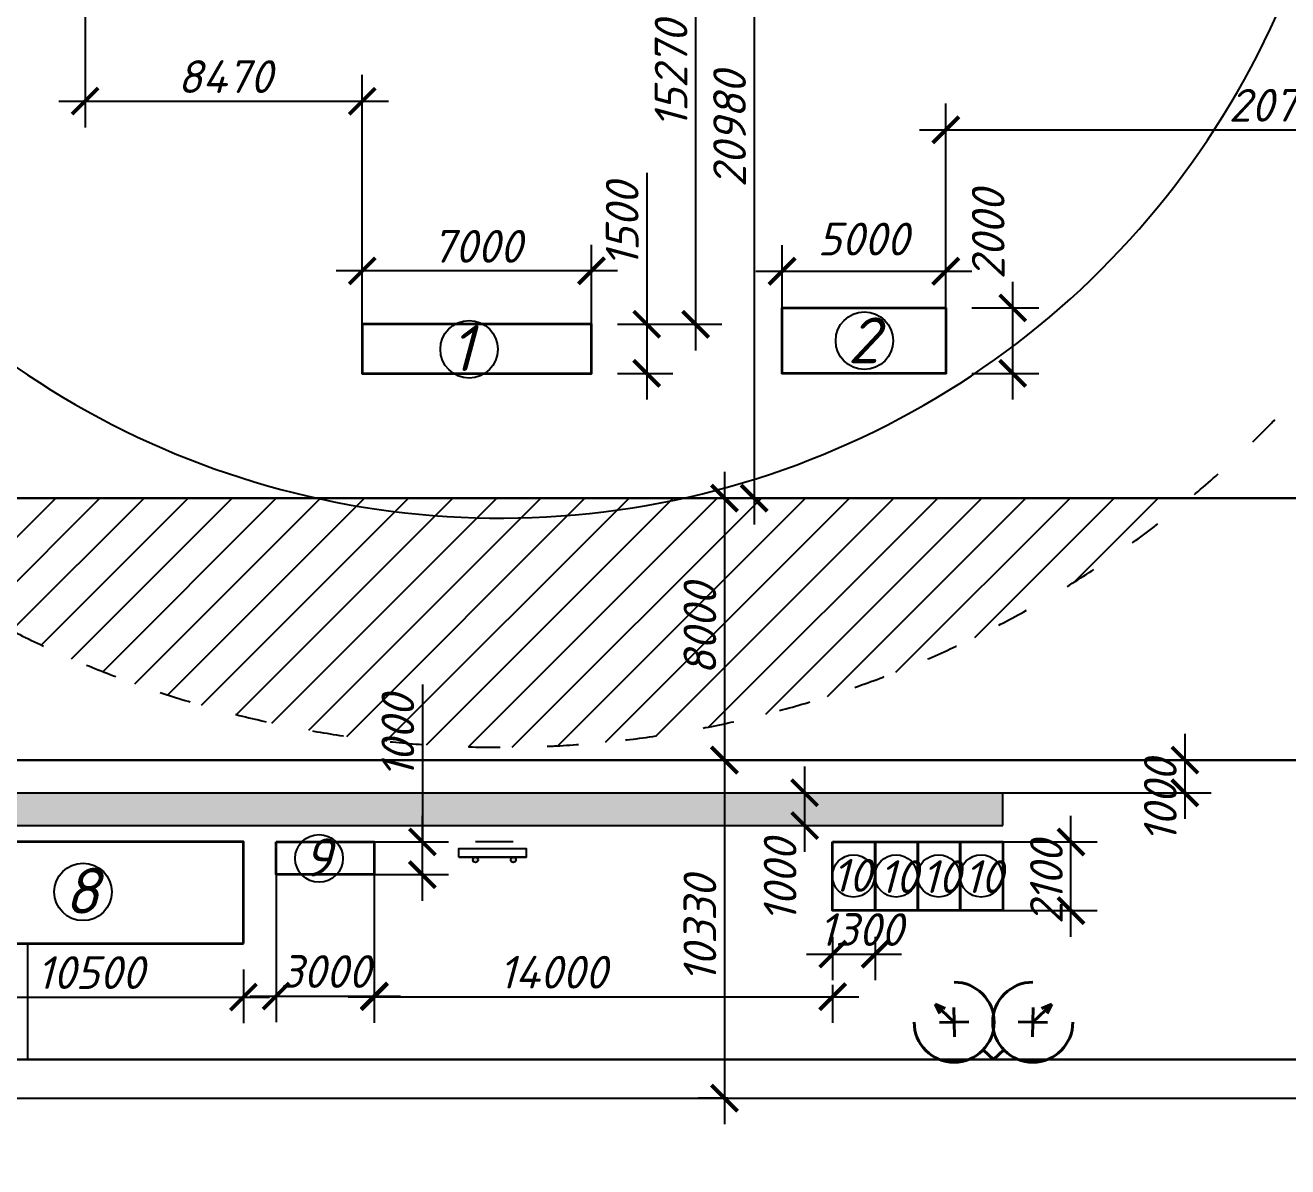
# Model space of a CAD drawing. Header units: millimetres. Extents: x -345369 to 252202, y 74562 to 424723.
# Drawn here: x 106051 to 115692, y 156212 to 164929 of the extents above; entities that cross this region are included whole.
import ezdxf

# ---------------------------------------------------------------- set-up
doc = ezdxf.new("R2010")
doc.units = ezdxf.units.MM
doc.linetypes.add('ACAD_ISO03W100', pattern=[30, 12, -18])
doc.layers.add('Основной [&]', color=7, linetype='Continuous', lineweight=18)
doc.styles.get("Standard").update_dxf_attribs({"font": 'isocpeur.TTF', "oblique": 15})
doc.linetypes.add('ограждение2', pattern='A,6.35,-2.54,[132,ltypeshp.shx,S=2.54,R=0,X=-2.54,Y=0],-2.54,25.4', length=36.83)
doc.dimstyles.new('ss400', dxfattribs={"dimtxt": 250, "dimasz": 200, "dimexe": 200, "dimexo": 200, "dimgap": 62.5, "dimtad": 1, "dimdec": 0, "dimlfac": 4, "dimrnd": 10, "dimdsep": 46, "dimtxsty": 'Standard', "dimblk": 'ARCHTICK', "dimcen": 250, "dimdle": 200, "dimadec": 0, "dimazin": 0, "dimtfac": 1, "dimtdec": 0, "dimtmove": 1, "dimatfit": 3, "dimfxl": 1, "dimarcsym": 0})

# ---------------------------------------------------------------- blocks, each defined once
blk = doc.blocks.new('_ArchTick')
at = {"color": 0, "linetype": 'ByBlock', "const_width": 0.15}
blk.add_lwpolyline([(-0.5, -0.5), (0.5, 0.5)], dxfattribs=at)
blk = doc.blocks.new('*D293')
at = {"layer": 'Defpoints', "color": 0, "transparency": 16777216}
for p in [(107966.5, 158692.8, -521), (108716.5, 158692.8), (108716.5, 157515.5)]:
    blk.add_point(p, dxfattribs=at)
at = {"layer": 'Основной [&]', "color": 0, "lineweight": -2, "transparency": 16777216}
for p, q in [((107966.5, 158492.8), (107966.5, 157315.5)), ((108716.5, 158492.8), (108716.5, 157315.5)), ((107766.5, 157515.5), (108916.5, 157515.5))]:
    blk.add_line(p, q, dxfattribs=at)
at = {"layer": 'Основной [&]', "color": 0, "lineweight": -2, "transparency": 16777216, "xscale": 200, "yscale": 200, "zscale": 200, "rotation": 180}
blk.add_blockref('_ArchTick', (107966.5, 157515.5), dxfattribs=at)
at = {"layer": 'Основной [&]', "color": 0, "lineweight": -2, "transparency": 16777216, "xscale": 200, "yscale": 200, "zscale": 200}
blk.add_blockref('_ArchTick', (108716.5, 157515.5), dxfattribs=at)
at = {"layer": 'Основной [&]', "color": 0, "lineweight": 25, "transparency": 16777216, "insert": (108341.5, 157703), "char_height": 250, "attachment_point": 5}
blk.add_mtext('3000', dxfattribs=at)
blk = doc.blocks.new('*D295')
at = {"layer": 'Defpoints', "color": 0, "transparency": 16777216}
for p in [(107966.5, 158692.8, -1042), (109083.4, 158692.8), (107966.5, 158442.8, -521)]:
    blk.add_point(p, dxfattribs=at)
at = {"layer": 'Основной [&]', "color": 0, "lineweight": -2, "transparency": 16777216}
for p, q in [((109083.4, 159893.9), (109083.4, 158692.8)), ((109083.4, 158242.8), (109083.4, 158892.8)), ((108166.5, 158692.8), (109283.4, 158692.8)), ((108166.5, 158442.8), (109283.4, 158442.8))]:
    blk.add_line(p, q, dxfattribs=at)
at = {"layer": 'Основной [&]', "color": 0, "lineweight": -2, "transparency": 16777216, "xscale": 200, "yscale": 200, "zscale": 200}
for p, rotation in [((109083.4, 158692.8), 90), ((109083.4, 158442.8), 270)]:
    blk.add_blockref('_ArchTick', p, dxfattribs=dict(at, rotation=rotation))
at = {"layer": 'Основной [&]', "color": 0, "lineweight": 25, "transparency": 16777216, "insert": (108895.9, 159497.9), "char_height": 250, "attachment_point": 5, "rotation": 90}
blk.add_mtext('1000', dxfattribs=at)
blk = doc.blocks.new('*D267')
at = {"layer": 'Defpoints', "color": 0, "transparency": 16777216}
for p in [(91993.1, 156736.2), (132582.3, 156736.2), (132582.3, 155457.7)]:
    blk.add_point(p, dxfattribs=at)
at = {"layer": 'Основной [&]', "color": 0, "lineweight": -2, "transparency": 16777216}
for p, q in [((91993.1, 156536.2), (91993.1, 155257.7)), ((132582.3, 156536.2), (132582.3, 155257.7)), ((91793.1, 155457.7), (132782.3, 155457.7))]:
    blk.add_line(p, q, dxfattribs=at)
at = {"layer": 'Основной [&]', "color": 0, "lineweight": -2, "transparency": 16777216, "xscale": 200, "yscale": 200, "zscale": 200, "rotation": 180}
blk.add_blockref('_ArchTick', (91993.1, 155457.7), dxfattribs=at)
at = {"layer": 'Основной [&]', "color": 0, "lineweight": -2, "transparency": 16777216, "xscale": 200, "yscale": 200, "zscale": 200}
blk.add_blockref('_ArchTick', (132582.3, 155457.7), dxfattribs=at)
at = {"layer": 'Основной [&]', "color": 0, "lineweight": 25, "transparency": 16777216, "insert": (112955.9, 155645.2), "char_height": 250, "attachment_point": 5}
blk.add_mtext('160500', dxfattribs=at)
blk = doc.blocks.new('прожктр')
at = {"color": 1, "lineweight": 40}
for p, q in [((1821.204, 1758.54), (1821.146, 1756.29)), ((1821.175, 1757.415), (1822.618, 1758.786)), ((1821.848, 1758.462), (1822.618, 1758.786)), ((1822.262, 1758.074), (1822.618, 1758.786)), ((1821.848, 1758.462), (1821.848, 1758.462)), ((1822.299, 1757.386), (1820.05, 1757.444)), ((1818.959, 1755.31), (1818.172, 1754.562))]:
    blk.add_line(p, q, dxfattribs=at)
blk.add_arc((1821.175, 1757.415), 3.056, 90, 0, dxfattribs=at)
blk = doc.blocks.new('*D307')
at = {"layer": 'Defpoints', "color": 0, "transparency": 16777216}
for p in [(110374.6, 162645.7), (110374.6, 162270.7), (110796.8, 162270.7)]:
    blk.add_point(p, dxfattribs=at)
at = {"layer": 'Основной [&]', "color": 0, "lineweight": -2, "transparency": 16777216}
for p, q in [((110796.8, 163801.3), (110796.8, 162645.7)), ((110796.8, 162845.7), (110796.8, 162070.7)), ((110574.6, 162645.7), (110996.8, 162645.7)), ((110574.6, 162270.7), (110996.8, 162270.7))]:
    blk.add_line(p, q, dxfattribs=at)
at = {"layer": 'Основной [&]', "color": 0, "lineweight": -2, "transparency": 16777216, "xscale": 200, "yscale": 200, "zscale": 200}
for p, rotation in [((110796.8, 162645.7), 90), ((110796.8, 162270.7), 270)]:
    blk.add_blockref('_ArchTick', p, dxfattribs=dict(at, rotation=rotation))
at = {"layer": 'Основной [&]', "color": 0, "lineweight": 25, "transparency": 16777216, "insert": (110609.3, 163405.3), "char_height": 250, "attachment_point": 5, "rotation": 90}
blk.add_mtext('1500', dxfattribs=at)
blk = doc.blocks.new('*D308')
at = {"layer": 'Defpoints', "color": 0, "transparency": 16777216}
for p in [(108624.6, 163053.5), (108624.6, 162270.7), (110374.6, 162270.7)]:
    blk.add_point(p, dxfattribs=at)
at = {"layer": 'Основной [&]', "color": 0, "lineweight": -2, "transparency": 16777216}
for p, q in [((108624.6, 162470.7), (108624.6, 163253.5)), ((110374.6, 162470.7), (110374.6, 163253.5)), ((110574.6, 163053.5), (108424.6, 163053.5))]:
    blk.add_line(p, q, dxfattribs=at)
at = {"layer": 'Основной [&]', "color": 0, "lineweight": -2, "transparency": 16777216, "xscale": 200, "yscale": 200, "zscale": 200, "rotation": 180}
blk.add_blockref('_ArchTick', (108624.6, 163053.5), dxfattribs=at)
at = {"layer": 'Основной [&]', "color": 0, "lineweight": -2, "transparency": 16777216, "xscale": 200, "yscale": 200, "zscale": 200}
blk.add_blockref('_ArchTick', (110374.6, 163053.5), dxfattribs=at)
at = {"layer": 'Основной [&]', "color": 0, "lineweight": 25, "transparency": 16777216, "insert": (109499.6, 163241), "char_height": 250, "attachment_point": 5}
blk.add_mtext('7000', dxfattribs=at)
blk = doc.blocks.new('*D313')
at = {"layer": 'Defpoints', "color": 0, "transparency": 16777216}
for p in [(113080.3, 163050.6), (111830.3, 162270.7), (113080.3, 162270.7)]:
    blk.add_point(p, dxfattribs=at)
at = {"layer": 'Основной [&]', "color": 0, "lineweight": -2, "transparency": 16777216}
for p, q in [((111830.3, 162470.7), (111830.3, 163250.6)), ((113080.3, 162470.7), (113080.3, 163250.6)), ((111630.3, 163050.6), (113280.3, 163050.6))]:
    blk.add_line(p, q, dxfattribs=at)
at = {"layer": 'Основной [&]', "color": 0, "lineweight": -2, "transparency": 16777216, "xscale": 200, "yscale": 200, "zscale": 200, "rotation": 180}
blk.add_blockref('_ArchTick', (111830.3, 163050.6), dxfattribs=at)
at = {"layer": 'Основной [&]', "color": 0, "lineweight": -2, "transparency": 16777216, "xscale": 200, "yscale": 200, "zscale": 200}
blk.add_blockref('_ArchTick', (113080.3, 163050.6), dxfattribs=at)
at = {"layer": 'Основной [&]', "color": 0, "lineweight": 25, "transparency": 16777216, "insert": (112449.3, 163296.7), "char_height": 250, "attachment_point": 5}
blk.add_mtext('5000', dxfattribs=at)
blk = doc.blocks.new('*D314')
at = {"layer": 'Defpoints', "color": 0, "transparency": 16777216}
for p in [(113080.3, 162770.7), (113591.8, 162770.7), (113080.3, 162270.7)]:
    blk.add_point(p, dxfattribs=at)
at = {"layer": 'Основной [&]', "color": 0, "lineweight": -2, "transparency": 16777216}
for p, q in [((113591.8, 162070.7), (113591.8, 162970.7)), ((113280.3, 162770.7), (113791.8, 162770.7)), ((113280.3, 162270.7), (113791.8, 162270.7))]:
    blk.add_line(p, q, dxfattribs=at)
at = {"layer": 'Основной [&]', "color": 0, "lineweight": -2, "transparency": 16777216, "xscale": 200, "yscale": 200, "zscale": 200}
for p, rotation in [((113591.8, 162770.7), 90), ((113591.8, 162270.7), 270)]:
    blk.add_blockref('_ArchTick', p, dxfattribs=dict(at, rotation=rotation))
at = {"layer": 'Основной [&]', "color": 0, "lineweight": 25, "transparency": 16777216, "insert": (113404.3, 163331.6), "char_height": 250, "attachment_point": 5, "rotation": 90}
blk.add_mtext('2000', dxfattribs=at)
blk = doc.blocks.new('*D321')
at = {"layer": 'Defpoints', "color": 0, "transparency": 16777216}
for p in [(105091.5, 157917.8), (107716.5, 157917.8), (107716.5, 157507.4)]:
    blk.add_point(p, dxfattribs=at)
at = {"layer": 'Основной [&]', "color": 0, "lineweight": -2, "transparency": 16777216}
for p, q in [((105091.5, 157717.8), (105091.5, 157307.4)), ((107716.5, 157717.8), (107716.5, 157307.4)), ((104891.5, 157507.4), (107916.5, 157507.4))]:
    blk.add_line(p, q, dxfattribs=at)
at = {"layer": 'Основной [&]', "color": 0, "lineweight": -2, "transparency": 16777216, "xscale": 200, "yscale": 200, "zscale": 200, "rotation": 180}
blk.add_blockref('_ArchTick', (105091.5, 157507.4), dxfattribs=at)
at = {"layer": 'Основной [&]', "color": 0, "lineweight": -2, "transparency": 16777216, "xscale": 200, "yscale": 200, "zscale": 200}
blk.add_blockref('_ArchTick', (107716.5, 157507.4), dxfattribs=at)
at = {"layer": 'Основной [&]', "color": 0, "lineweight": 25, "transparency": 16777216, "insert": (106548.5, 157694.9), "char_height": 250, "attachment_point": 5}
blk.add_mtext('10500', dxfattribs=at)
blk = doc.blocks.new('*D322')
at = {"layer": 'Defpoints', "color": 0, "transparency": 16777216}
for p in [(112216.5, 158692.8, -521), (114036.5, 158692.8), (112216.5, 158167.8, -521)]:
    blk.add_point(p, dxfattribs=at)
at = {"layer": 'Основной [&]', "color": 0, "lineweight": -2, "transparency": 16777216}
for p, q in [((114036.5, 157967.8), (114036.5, 158892.8)), ((112416.5, 158692.8), (114236.5, 158692.8)), ((112416.5, 158167.8), (114236.5, 158167.8))]:
    blk.add_line(p, q, dxfattribs=at)
at = {"layer": 'Основной [&]', "color": 0, "lineweight": -2, "transparency": 16777216, "xscale": 200, "yscale": 200, "zscale": 200}
for p, rotation in [((114036.5, 158692.8), 90), ((114036.5, 158167.8), 270)]:
    blk.add_blockref('_ArchTick', p, dxfattribs=dict(at, rotation=rotation))
at = {"layer": 'Основной [&]', "color": 0, "lineweight": 25, "transparency": 16777216, "insert": (113849, 158383.3), "char_height": 250, "attachment_point": 5, "rotation": 90}
blk.add_mtext('2100', dxfattribs=at)
blk = doc.blocks.new('*D323')
at = {"layer": 'Defpoints', "color": 0, "transparency": 16777216}
for p in [(112216.5, 158167.8, -521), (112541.5, 158167.8, -521), (112541.5, 157835.8)]:
    blk.add_point(p, dxfattribs=at)
at = {"layer": 'Основной [&]', "color": 0, "lineweight": -2, "transparency": 16777216}
for p, q in [((112216.5, 157967.8), (112216.5, 157635.8)), ((112541.5, 157967.8), (112541.5, 157635.8)), ((112016.5, 157835.8), (112741.5, 157835.8))]:
    blk.add_line(p, q, dxfattribs=at)
at = {"layer": 'Основной [&]', "color": 0, "lineweight": -2, "transparency": 16777216, "xscale": 200, "yscale": 200, "zscale": 200, "rotation": 180}
blk.add_blockref('_ArchTick', (112216.5, 157835.8), dxfattribs=at)
at = {"layer": 'Основной [&]', "color": 0, "lineweight": -2, "transparency": 16777216, "xscale": 200, "yscale": 200, "zscale": 200}
blk.add_blockref('_ArchTick', (112541.5, 157835.8), dxfattribs=at)
at = {"layer": 'Основной [&]', "color": 0, "lineweight": 25, "transparency": 16777216, "insert": (112432.4, 158023.3), "char_height": 250, "attachment_point": 5}
blk.add_mtext('1300', dxfattribs=at)
blk = doc.blocks.new('*D275')
at = {"layer": 'Defpoints', "color": 0, "transparency": 16777216}
for p in [(112216.5, 157801.8, 1042), (108716.5, 157515.5, 1042), (112216.5, 157510.4)]:
    blk.add_point(p, dxfattribs=at)
at = {"layer": 'Основной [&]', "color": 0, "lineweight": -2, "transparency": 16777216}
for p, q in [((112216.5, 157601.8), (112216.5, 157310.4)), ((108516.5, 157510.4), (112416.5, 157510.4)), ((108716.5, 157315.5), (108716.5, 157310.4))]:
    blk.add_line(p, q, dxfattribs=at)
at = {"layer": 'Основной [&]', "color": 0, "lineweight": -2, "transparency": 16777216, "xscale": 200, "yscale": 200, "zscale": 200, "rotation": 180}
blk.add_blockref('_ArchTick', (108716.5, 157510.4), dxfattribs=at)
at = {"layer": 'Основной [&]', "color": 0, "lineweight": -2, "transparency": 16777216, "xscale": 200, "yscale": 200, "zscale": 200}
blk.add_blockref('_ArchTick', (112216.5, 157510.4), dxfattribs=at)
at = {"layer": 'Основной [&]', "color": 0, "lineweight": 25, "transparency": 16777216, "insert": (110080.1, 157697.9), "char_height": 250, "attachment_point": 5}
blk.add_mtext('14000', dxfattribs=at)
blk = doc.blocks.new('*D359')
at = {"color": 0, "lineweight": -2, "transparency": 16777216}
for p, q in [((113080.3, 162720.7), (113080.3, 164330.8)), ((118259.4, 162887.2), (118259.4, 164330.8)), ((112880.3, 164130.8), (118459.4, 164130.8))]:
    blk.add_line(p, q, dxfattribs=at)
at = {"layer": 'Defpoints', "color": 0, "transparency": 16777216}
for p in [(118259.4, 164130.8), (118259.4, 162687.2, -473.5), (113080.3, 162520.7)]:
    blk.add_point(p, dxfattribs=at)
at = {"color": 0, "lineweight": -2, "transparency": 16777216, "xscale": 200, "yscale": 200, "zscale": 200, "rotation": 180}
blk.add_blockref('_ArchTick', (113080.3, 164130.8), dxfattribs=at)
at = {"color": 0, "lineweight": -2, "transparency": 16777216, "xscale": 200, "yscale": 200, "zscale": 200}
blk.add_blockref('_ArchTick', (118259.4, 164130.8), dxfattribs=at)
at = {"color": 0, "lineweight": 25, "transparency": 16777216, "insert": (115669.9, 164318.3), "char_height": 250, "attachment_point": 5}
blk.add_mtext('20720', dxfattribs=at)
blk = doc.blocks.new('*D360')
at = {"color": 0, "lineweight": -2, "transparency": 16777216}
for p, q in [((111169.9, 166663.6), (111169.9, 162445.7)), ((113107.4, 166463.6), (110969.9, 166463.6)), ((110574.6, 162645.7), (111369.9, 162645.7))]:
    blk.add_line(p, q, dxfattribs=at)
at = {"layer": 'Defpoints', "color": 0, "transparency": 16777216}
for p in [(113307.4, 166463.6), (110374.6, 162645.7), (111169.9, 162645.7)]:
    blk.add_point(p, dxfattribs=at)
at = {"color": 0, "lineweight": -2, "transparency": 16777216, "xscale": 200, "yscale": 200, "zscale": 200}
for p, rotation in [((111169.9, 166463.6), 90), ((111169.9, 162645.7), 270)]:
    blk.add_blockref('_ArchTick', p, dxfattribs=dict(at, rotation=rotation))
at = {"color": 0, "lineweight": 25, "transparency": 16777216, "insert": (110982.4, 164554.7), "char_height": 250, "attachment_point": 5, "rotation": 90}
blk.add_mtext('15270', dxfattribs=at)
blk = doc.blocks.new('*D361')
at = {"color": 0, "lineweight": -2, "transparency": 16777216}
for p, q in [((106507.4, 169388.6), (106507.4, 164149.6)), ((108624.6, 162845.7), (108624.6, 164549.6)), ((106307.4, 164349.6), (108824.6, 164349.6))]:
    blk.add_line(p, q, dxfattribs=at)
at = {"layer": 'Defpoints', "color": 0, "transparency": 16777216}
for p in [(106507.4, 169588.6), (108624.6, 164349.6), (108624.6, 162645.7)]:
    blk.add_point(p, dxfattribs=at)
at = {"color": 0, "lineweight": -2, "transparency": 16777216, "xscale": 200, "yscale": 200, "zscale": 200, "rotation": 180}
blk.add_blockref('_ArchTick', (106507.4, 164349.6), dxfattribs=at)
at = {"color": 0, "lineweight": -2, "transparency": 16777216, "xscale": 200, "yscale": 200, "zscale": 200}
blk.add_blockref('_ArchTick', (108624.6, 164349.6), dxfattribs=at)
at = {"color": 0, "lineweight": 25, "transparency": 16777216, "insert": (107575, 164537.1), "char_height": 250, "attachment_point": 5}
blk.add_mtext('8470', dxfattribs=at)
blk = doc.blocks.new('*D282')
at = {"color": 0, "lineweight": -2, "transparency": 16777216}
for p, q in [((111616.7, 166762.5), (111616.7, 161117.8)), ((110854.7, 166562.5), (111816.7, 166562.5)), ((111461.2, 161317.8), (111816.7, 161317.8))]:
    blk.add_line(p, q, dxfattribs=at)
at = {"layer": 'Defpoints', "color": 0, "transparency": 16777216}
for p in [(110654.7, 166562.5), (111261.2, 161317.8), (111616.7, 161317.8)]:
    blk.add_point(p, dxfattribs=at)
at = {"color": 0, "lineweight": -2, "transparency": 16777216, "xscale": 200, "yscale": 200, "zscale": 200}
for p, rotation in [((111616.7, 166562.5), 90), ((111616.7, 161317.8), 270)]:
    blk.add_blockref('_ArchTick', p, dxfattribs=dict(at, rotation=rotation))
at = {"color": 0, "lineweight": 25, "transparency": 16777216, "insert": (111429.2, 164135.2), "char_height": 250, "attachment_point": 5, "rotation": 90}
blk.add_mtext('20980', dxfattribs=at)
blk = doc.blocks.new('*D283')
at = {"color": 0, "lineweight": -2, "transparency": 16777216}
for p, q in [((111390.2, 161517.8), (111390.2, 159117.8)), ((111461.2, 161317.8), (111590.2, 161317.8))]:
    blk.add_line(p, q, dxfattribs=at)
at = {"layer": 'Defpoints', "color": 0, "transparency": 16777216}
for p in [(111261.2, 161317.8), (111390.2, 159317.8), (111390.2, 159317.8)]:
    blk.add_point(p, dxfattribs=at)
at = {"color": 0, "lineweight": -2, "transparency": 16777216, "xscale": 200, "yscale": 200, "zscale": 200}
for p, rotation in [((111390.2, 161317.8), 90), ((111390.2, 159317.8), 270)]:
    blk.add_blockref('_ArchTick', p, dxfattribs=dict(at, rotation=rotation))
at = {"color": 0, "lineweight": 25, "transparency": 16777216, "insert": (111202.7, 160317.8), "char_height": 250, "attachment_point": 5, "rotation": 90}
blk.add_mtext('8000', dxfattribs=at)
blk = doc.blocks.new('*D284')
at = {"color": 0, "lineweight": -2, "transparency": 16777216}
for p, q in [((111390.2, 159517.8), (111390.2, 156536.2)), ((111416.7, 156736.2), (111190.2, 156736.2))]:
    blk.add_line(p, q, dxfattribs=at)
at = {"layer": 'Defpoints', "color": 0, "transparency": 16777216}
for p in [(111390.2, 159317.8), (111390.2, 156736.2), (111616.7, 156736.2)]:
    blk.add_point(p, dxfattribs=at)
at = {"color": 0, "lineweight": -2, "transparency": 16777216, "xscale": 200, "yscale": 200, "zscale": 200}
for p, rotation in [((111390.2, 159317.8), 90), ((111390.2, 156736.2), 270)]:
    blk.add_blockref('_ArchTick', p, dxfattribs=dict(at, rotation=rotation))
at = {"color": 0, "lineweight": 25, "transparency": 16777216, "insert": (111202.7, 158027), "char_height": 250, "attachment_point": 5, "rotation": 90}
blk.add_mtext('10330', dxfattribs=at)
blk = doc.blocks.new('*D291')
at = {"color": 0, "lineweight": -2, "transparency": 16777216}
for p, q in [((114906.2, 159517.8), (114906.2, 158867.8)), ((113149.5, 159317.8), (115106.2, 159317.8)), ((113149.5, 159067.8), (115106.2, 159067.8))]:
    blk.add_line(p, q, dxfattribs=at)
at = {"layer": 'Defpoints', "color": 0, "transparency": 16777216}
for p in [(112949.5, 159317.8), (112949.5, 159067.8), (114906.2, 159067.8)]:
    blk.add_point(p, dxfattribs=at)
at = {"color": 0, "lineweight": -2, "transparency": 16777216, "xscale": 200, "yscale": 200, "zscale": 200}
for p, rotation in [((114906.2, 159317.8), 90), ((114906.2, 159067.8), 270)]:
    blk.add_blockref('_ArchTick', p, dxfattribs=dict(at, rotation=rotation))
at = {"color": 0, "lineweight": 25, "transparency": 16777216, "insert": (114718.7, 159005.1), "char_height": 250, "attachment_point": 5, "rotation": 90}
blk.add_mtext('1000', dxfattribs=at)
blk = doc.blocks.new('*D365')
at = {"color": 0, "lineweight": -2, "transparency": 16777216}
blk.add_line((112002.8, 158617.8), (112002.8, 159267.8), dxfattribs=at)
at = {"layer": 'Defpoints', "color": 0, "transparency": 16777216}
for p in [(112002.8, 159067.8), (112002.8, 159067.8), (112002.8, 158817.8)]:
    blk.add_point(p, dxfattribs=at)
at = {"color": 0, "lineweight": -2, "transparency": 16777216, "xscale": 200, "yscale": 200, "zscale": 200}
for p, rotation in [((112002.8, 159067.8), 90), ((112002.8, 158817.8), 270)]:
    blk.add_blockref('_ArchTick', p, dxfattribs=dict(at, rotation=rotation))
at = {"color": 0, "lineweight": 25, "transparency": 16777216, "insert": (111815.3, 158396.5), "char_height": 250, "attachment_point": 5, "rotation": 90}
blk.add_mtext('1000', dxfattribs=at)

msp = doc.modelspace()

# ---------------------------------------------------------------- hatches: boundary and pattern name
h = msp.add_hatch()
h.set_pattern_fill('ANSI31', color=256, scale=75)
h.set_pattern_definition([(45, (21899.45, 61778.96), (-168.3798, 168.3798), [])])
h.paths.add_polyline_path([(113577.070413, 189086.523829), (105777.418459, 189086.523829, 0.0705545242), (104486.372632, 187797.326568, 0.5921193589), (94522.47632, 182271.637921, 0.0323834367), (93697.029349, 182112.179184), (93697.029349, 180176.143973), (95713.125088, 180176.143973), (95713.123731, 181815.200152), (95607.608564, 181815.202586, -0.9987050932), (94739.177727, 181816.327852, -1.0012965857), (95607.608564, 181815.202586), (95713.123731, 181815.200152), (95713.121735, 184224.523829, -0.3500198698), (98115.403139, 187086.523829), (115333.61278, 187086.523829, 0.1035227013)])
h.paths.add_polyline_path([(105777.418459, 189086.523829), (96329.914615, 189086.523829, 0.1225790747), (93697.029349, 186096.761723), (93697.029349, 182112.179184, -0.0323834367), (94522.47632, 182271.637921, -0.5921193589), (104486.372632, 187797.326568, -0.0705545242)], flags=17)
h.paths.add_polyline_path([(95339.482686, 180176.143973), (93697.029349, 180176.143973), (93697.029349, 174066.938467), (93697.029349, 173090.007492), (95339.482686, 173090.007492), (95339.482686, 175563.582043, -0.4142135624), (95076.920756, 175826.143973, -0.4142135624), (95339.482686, 176088.705902)])
h.paths.add_polyline_path([(95713.125088, 180176.143973), (95339.482686, 180176.143973), (95339.482686, 176088.705902, -0.4142135624), (95602.044615, 175826.143973, -0.4142135624), (95339.482686, 175563.582043), (95339.482686, 173090.007492), (95713.130958, 173090.007492)])
h.paths.add_polyline_path([(95339.482686, 173090.007492), (93697.029349, 173090.007492), (93697.029349, 172930.160555), (95339.482686, 172931.4784)])
h.paths.add_polyline_path([(95713.130958, 173090.007492), (95339.482686, 173090.007492), (95339.482686, 172931.4784), (95713.131089, 172931.778202)])
h.paths.add_polyline_path([(95713.131089, 172931.778202), (95339.482686, 172931.4784), (95339.482686, 172816.402868), (95713.131185, 172816.402868)])
h.paths.add_polyline_path([(95339.482686, 172931.4784), (93697.029349, 172930.160555), (93697.029349, 172816.402868), (95339.482686, 172816.402868)])
h.paths.add_polyline_path([(95339.482686, 172816.402868), (93697.029349, 172816.402868), (93697.029349, 172699.848187), (95339.482686, 172699.848187)])
h.paths.add_polyline_path([(95713.131185, 172816.402868), (95339.482686, 172816.402868), (95339.482686, 172699.848187), (95713.131281, 172699.848187)])
h.paths.add_polyline_path([(95713.131281, 172699.848187), (95339.482686, 172699.848187), (93697.029349, 172699.848187), (93697.029349, 169665.934227), (95713.133795, 169665.934227)])
h.paths.add_polyline_path([(95713.133795, 169665.934227), (93697.029349, 169665.934227), (93697.029349, 169446.233614, 0.0363199706), (94522.47632, 169380.650024, 0.0134104833), (94530.162656, 169032.282191), (95713.13432, 169032.282191)])
h.paths.add_polyline_path([(94522.47632, 169380.650024, -0.0363199706), (93697.029349, 169446.233614), (93697.029349, 169032.282191), (94530.162656, 169032.282191, -0.0134104833)], flags=17)
h.paths.add_polyline_path([(95713.13432, 169032.282191), (94530.162656, 169032.282191, 0.082801504), (94984.264551, 166943.866613, -0.5207731307), (95527.653685, 166563.643971, -0.2654073373), (95328.611516, 166215.082717, 0.02790877), (95713.137162, 165600.767986)], flags=17)
h.paths.add_polyline_path([(94530.162656, 169032.282191), (93697.029349, 169032.282191), (93697.029349, 165555.526222, 0.115756254), (96149.084307, 162694.396366, -0.1374680467), (95713.138295, 164232.712926), (95713.137162, 165600.767986, -0.02790877), (95328.611516, 166215.082717, -0.5805187318), (94718.213486, 166563.643971, -0.3151205526), (94984.264551, 166943.866613, -0.082801504)])
h.paths.add_polyline_path([(102891.003477, 161317.825243), (99147.937866, 161317.825243, 0.1149662721)])
h.paths.add_polyline_path([(114945.401574, 161317.825243), (111077.398189, 161317.825243, -0.1090337439), (108277.090684, 161317.825243), (104408.169743, 161317.825243, 0.3611344028)])
h.paths.add_polyline_path([(111077.398189, 161317.825243), (108277.090684, 161317.825243, 0.1090337439)], flags=17)
h.paths.add_polyline_path([(129952.860079, 167560.38822, 0.0159013474), (130473.578595, 167622.631233), (130473.578595, 169398.249943, -0.0911053363), (128125.51891, 169374.488222), (128125.51891, 168665.759636, -0.0776956941), (128125.51891, 166658.698693), (128125.51891, 164179.825243, -0.3777969673), (125510.472979, 161317.825243), (123106.574733, 161317.825243, -0.0726860318), (121232.398867, 161182.476493), (119703.137231, 161182.476493), (120096.460636, 161317.825243), (116438.359838, 161317.825243, 0.6309787612)])
h.paths.add_polyline_path([(95299.255706, 175922.137543), (96298.687524, 175922.137543), (96298.687524, 176522.137543), (95299.255706, 176522.137543)], flags=9)
at = {"lineweight": 25}
h = msp.add_hatch(dxfattribs=at)
h.set_pattern_fill('AR-SAND', color=256)
h.set_pattern_definition([(37.5, (21899.446, 61778.965), (-1.600031, 48.941324), [0, -38.608, 0, -43.18, 0, -41.275]), (7.5, (21899.446, 61778.965), (44.952328, 71.68251), [0, -20.828, 0, -34.798, 0, -13.335]), (327.5, (21868.204, 61778.965), (79.099237, 0.143718), [0, -12.7, 0, -45.72, 0, -59.69]), (317.5, (21868.204, 61778.965), (76.355645, 22.292932), [0, -6.35, 0, -29.972, 0, -34.29])])
h.paths.add_polyline_path([(94491.796992, 159067.825243), (94491.796992, 159317.825243), (94241.796992, 159317.825243), (94241.796992, 158817.825243), (113516.264917, 158817.825243), (113516.264917, 159067.825243)])
h.paths.add_polyline_path([(97563.502507, 158905.514293), (98338.502507, 158905.514293), (98498.130754, 159501.255022), (97723.130754, 159501.255022)], flags=9)
h = msp.add_hatch(color=256)
h.paths.add_polyline_path([(109777.648335, 158535.231774, 1), (109777.648335, 158575.231774, 1)])
h.paths.add_polyline_path([(109488.546492, 158535.231774, 1), (109488.546492, 158575.231774, 1)])

# ---------------------------------------------------------------- linework, layer by layer
at = {"color": 0, "lineweight": 30}
msp.add_line((125510.472979, 161317.825243), (98195.801756, 161317.825243), dxfattribs=at)
at = {"lineweight": 30}
msp.add_line((127577.065525, 159317.825243), (91993.067799, 159317.825243), dxfattribs=at)
for p, q in [((94491.796992, 159067.825243), (113516.264917, 159067.825243)), ((94241.796992, 158817.825243), (113516.264917, 158817.825243)), ((109777.648335, 158692.483931), (109488.546492, 158692.483931)), ((109361.733273, 158575.231774), (109876.161288, 158575.231774))]:
    msp.add_line(p, q)
at = {"lineweight": 25}
msp.add_line((113516.264917, 158817.825243), (113516.264917, 159067.825243), dxfattribs=at)
at = {"color": 1, "lineweight": 30}
for p, q in [((92833.249375, 157030.647006), (130280.249086, 157030.647006)), ((94721.095154, 157030.647006), (132168.094864, 157030.647006))]:
    msp.add_line(p, q, dxfattribs=at)
at = {"color": 7, "linetype": 'ограждение2', "lineweight": 25, "ltscale": 30}
msp.add_line((91993.067799, 156736.1994), (132582.317583, 156736.1994), dxfattribs=at)
at = {"color": 7, "lineweight": 25, "ltscale": 0.5}
msp.add_lwpolyline([(109361.733273, 158575.231774), (109361.733273, 158643.151259), (109876.161288, 158643.151259), (109876.161288, 158575.231774)], close=True, dxfattribs=at)
at = {"color": 0, "lineweight": -2}
for centre, radius in [((109440.409351, 162454.539008, -520.992286), 219.458325), ((112459.174281, 162520.246341), 219.458325), ((108294.134292, 158566.976069, -255.28622), 182.15041), ((106491.995264, 158310.990987, -1041.984572), 219.458325), ((112375.629611, 158432.903554, -255.28622), 161.485965), ((112700.629611, 158432.903554, -255.28622), 161.485965), ((113025.629611, 158432.903554, -255.28622), 161.485965), ((113350.629611, 158432.903554, -255.28622), 161.485965)]:
    msp.add_circle(centre, radius, dxfattribs=at)
for centre in [(109488.546492, 158555.231774), (109777.648335, 158555.231774)]:
    msp.add_circle(centre, 20)
at = {"color": 0, "linetype": 'ACAD_ISO03W100', "lineweight": 25, "ltscale": 20}
msp.add_arc((109676.785659, 167661.022165, 520.992287), 8245.875385, 226.6383850802, 316.8412526588, dxfattribs=at)
at = {"layer": 'Основной [&]', "color": 1, "lineweight": 25}
msp.add_line((106070.262515, 157030.647006), (106070.262515, 157917.825243), dxfattribs=at)
at = {"layer": 'Основной [&]', "lineweight": 35}
for points in [[(113080.346889, 162770.661375), (113080.346889, 162270.661375), (111830.346889, 162270.661375), (111830.346889, 162770.661375)], [(108624.61616, 162645.661375), (108624.61616, 162270.661375), (110374.61616, 162270.661375), (110374.61616, 162645.661375)], [(107716.508405, 157917.825243), (107716.508405, 158692.825243), (105091.508405, 158692.825243), (105091.508405, 157917.825243)]]:
    msp.add_lwpolyline(points, close=True, dxfattribs=at)
at = {"layer": 'Основной [&]', "lineweight": 35, "elevation": 520.992286}
for points in [[(107966.508405, 158692.825243), (108716.508405, 158692.825243), (108716.508405, 158442.825243), (107966.508405, 158442.825243)], [(112216.508405, 158692.825243), (112541.508405, 158692.825243), (112541.508405, 158167.825243), (112216.508405, 158167.825243)], [(112541.508405, 158692.825243), (112866.508405, 158692.825243), (112866.508405, 158167.825243), (112541.508405, 158167.825243)], [(112866.508405, 158692.825243), (113191.508405, 158692.825243), (113191.508405, 158167.825243), (112866.508405, 158167.825243)], [(113191.508405, 158692.825243), (113516.508405, 158692.825243), (113516.508405, 158167.825243), (113191.508405, 158167.825243)]]:
    msp.add_lwpolyline(points, close=True, dxfattribs=at)
at = {"layer": 'Основной [&]', "lineweight": 25}
msp.add_arc((109677.244436, 167662.229164, -520.992287), 6497.067927, 216.2190563623, 337.7800341501, dxfattribs=at)

# ---------------------------------------------------------------- block references
at = {"color": 0, "lineweight": -2, "yscale": 100, "zscale": 100}
for p, xscale in [((295261.760173, -18425.572793), -100), ((-68372.570155, -18425.572793), 100)]:
    msp.add_blockref('прожктр', p, dxfattribs=dict(at, xscale=xscale))

# ---------------------------------------------------------------- texts
at = {"color": 0, "lineweight": 25, "attachment_point": 1}
for s, insert, char_height, width in [('2', (112330.77505, 162698.222727), 350, 282.22132822), ('1', (109297.092617, 162638.339519, -520.992286), 350, 282.22132822), ('9', (108175.181403, 158719.530494, -255.28622), 290.5, 234.24370242), ('10', (112214.123098, 158561.918164, 520.992286), 250, 234.24370242), ('10', (112571.615001, 158552.688125, 520.992286), 250, 234.24370242), ('10', (112896.615001, 158552.688125, 520.992286), 250, 234.24370242), ('10', (113221.615001, 158552.688125, 520.992286), 250, 234.24370242), ('8', (106348.67853, 158494.791498, -1041.984572), 350, 282.22132822)]:
    msp.add_mtext(s, dxfattribs=dict(at, insert=insert, char_height=char_height, width=width))

# ---------------------------------------------------------------- dimensions: what is measured, and where the dimension line sits
at = {"lineweight": 25}
for base, p1, p2, picture, middle in [((108624.61616, 164349.634664), (106507.419323, 169588.635115), (108624.61616, 162645.661375), '*D361', (107575.010643, 164349.634664)), ((118259.353646, 164130.831807), (113080.346889, 162520.661375), (118259.353646, 162687.156424, -473.464596), '*D359', (115669.850267, 164130.831807))]:
    dim = msp.add_linear_dim(base=base, p1=p1, p2=p2, dimstyle='ss400', dxfattribs=at)
    dim.commit()
    dim.dimension.update_dxf_attribs({"geometry": picture, "text_midpoint": middle, "dimtype": 160})
for base, p1, p2, picture, middle in [((111616.743795, 161317.825243), (110654.66028, 166562.531336), (111261.222863, 161317.825243), '*D282', (111616.743795, 164135.191546)), ((111169.932706, 162645.661375), (113307.419323, 166463.644182), (110374.61616, 162645.661375), '*D360', (111169.932706, 164554.652778)), ((114906.209416, 159067.825243), (112949.474625, 159317.825243), (112949.474625, 159067.825243), '*D291', (114906.209416, 159005.140971)), ((112002.811012, 159067.825243), (112002.811012, 158817.825243), (112002.811012, 159067.825243), '*D365', (112002.811012, 158396.505292))]:
    dim = msp.add_linear_dim(base=base, p1=p1, p2=p2, angle=90, dimstyle='ss400', dxfattribs=at)
    dim.commit()
    dim.dimension.update_dxf_attribs({"geometry": picture, "text_midpoint": middle, "dimtype": 160})
for base, p1, p2, picture, middle in [((111390.172486, 159317.825243), (111261.222863, 161317.825243), (111390.172486, 159317.825243), '*D283', (111202.672486, 160317.825243)), ((111390.172486, 156736.1994), (111390.172486, 159317.825243), (111616.743795, 156736.1994), '*D284', (111202.672486, 158027.012322))]:
    dim = msp.add_linear_dim(base=base, p1=p1, p2=p2, angle=90, dimstyle='ss400', dxfattribs=at)
    dim.commit()
    dim.dimension.update_dxf_attribs({"geometry": picture, "text_midpoint": middle})
at = {"layer": 'Основной [&]', "lineweight": 25}
for base, p1, p2, angle, picture, middle in [((110796.785307, 162270.661375), (110374.61616, 162645.661375), (110374.61616, 162270.661375), 270, '*D307', (110796.785307, 163405.303578)), ((113591.759521, 162770.661375), (113080.346889, 162270.661375), (113080.346889, 162770.661375), 90, '*D314', (113591.759521, 163331.640292)), ((109083.432808, 158692.825243, 1041.984572), (107966.508405, 158442.825243, 520.992286), (107966.508405, 158692.825243), 90, '*D295', (109189.808302, 159497.93366, 1041.984572)), ((114036.543967, 158692.825243, 1041.984572), (112216.508405, 158167.825243, 520.992286), (112216.508405, 158692.825243, 520.992286), 90, '*D322', (114036.543967, 158383.30377, 1041.984572)), ((112541.508405, 157835.802205, 1041.984572), (112216.508405, 158167.825243, 520.992286), (112541.508405, 158167.825243, 520.992286), 180, '*D323', (112432.350746, 157835.802205, 1041.984572))]:
    dim = msp.add_linear_dim(base=base, p1=p1, p2=p2, angle=angle, dimstyle='ss400', dxfattribs=at)
    dim.commit()
    dim.dimension.update_dxf_attribs({"geometry": picture, "text_midpoint": middle, "dimtype": 160})
for base, p1, p2, picture, middle in [((113080.346889, 163050.60058), (111830.346889, 162270.661375), (113080.346889, 162270.661375), '*D313', (112449.297343, 163109.226792)), ((108624.61616, 163053.506485), (110374.61616, 162270.661375), (108624.61616, 162270.661375), '*D308', (109499.61616, 163053.506485)), ((108716.508405, 157515.473072, 1041.984572), (107966.508405, 158692.825243, 520.992286), (108716.508405, 158692.825243, 1041.984572), '*D293', (108341.508405, 157515.473072, 1041.984572)), ((107716.508405, 157507.417952), (105091.508405, 157917.825243), (107716.508405, 157917.825243), '*D321', (106548.459158, 157507.417952)), ((112216.508405, 157510.437815), (108716.508405, 157515.473072, 1041.984572), (112216.508405, 157801.813724, 1041.984572), '*D275', (110080.138673, 157510.437815))]:
    dim = msp.add_linear_dim(base=base, p1=p1, p2=p2, dimstyle='ss400', dxfattribs=at)
    dim.commit()
    dim.dimension.update_dxf_attribs({"geometry": picture, "text_midpoint": middle, "dimtype": 160})
dim = msp.add_linear_dim(base=(132582.317583, 155457.661018), p1=(91993.067799, 156736.1994), p2=(132582.317583, 156736.1994), text='160500', dimstyle='ss400', dxfattribs=at)
dim.commit()
dim.dimension.update_dxf_attribs({"geometry": '*D267', "text_midpoint": (112955.879913, 155457.661018), "dimtype": 160})

doc.saveas('drawing.dxf')
